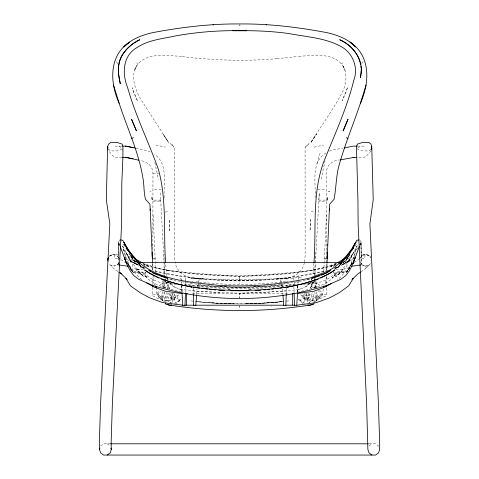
<?xml version="1.0" encoding="UTF-8"?>
<svg xmlns="http://www.w3.org/2000/svg" width="479" height="479" viewBox="0 0 479 479"><rect width="100%" height="100%" fill="white"/><g stroke="black" fill="none" stroke-linecap="round" stroke-linejoin="round"><path stroke-width="0.36" stroke-dasharray="2.4 1.8" d="M208.024 306.392L208.024 306.015M152.789 270.276L152.801 263.558M152.825 249.373L152.831 246.386M152.831 245.643L152.963 173.224C153.058 166.369 146.819 161.142 140.311 160.573M164.022 276.251L164.063 253.852M164.159 197.863C163.375 183.355 168.404 164.393 154.621 154.238M314.978 276.251L315.002 263.558M315.002 262.815L315.02 252.361M315.116 197.869C316.014 183.038 310.56 162.153 326.073 152.837M326.235 270.276L326.247 263.558M326.247 262.815L326.409 172.488C326.319 165.411 332.959 159.944 339.785 159.986M361.148 254.726L361.148 241.955L360.016 240.362M239.787 305.973L239.775 307.332L239.763 305.291M165.614 288.4L165.626 286.951L164.531 287.945M118.894 264.983L118.271 264.27L118.283 263.348M118.325 260.36L118.331 259.905M118.427 253.175L118.558 242.152M118.271 264.27L118.576 242.536M286.256 293.938L286.358 288.041M185.72 284.7L185.858 278.149L185.175 284.616M297.501 292.465L297.675 284.472M327.085 263.534L326.822 270.006M185.481 292.663L185.654 286.867M309.715 283.131C305.955 288.19 299.261 289.352 293.417 290.184C275.587 291.897 257.684 292.777 239.775 293.178L239.775 297.824L239.775 293.178L219.604 292.585L192.612 290.915M170.985 144.143L172.129 144.748L172.093 145.544L170.422 143.035M286.37 287.304L286.46 285.197L293.831 284.7M327.45 199.988L327.558 197.522L327.45 199.988L326.277 201.096L318.774 201.39M297.734 283.125L297.812 281.365M297.561 292.394L297.854 285.688M323.768 271.647L326.444 215.155M305.907 147.215L305.949 146.418L308.566 144.143L309.135 143.035M313.949 263.151L312.823 275.515M239.757 283.269L239.775 282.927L239.793 283.269M297.848 285.616L297.513 292.1M314.739 275.281L319.277 192.851L318.858 199.899M196.689 294.028L197.013 288.921M177.368 298.136L177.553 295.507M323.217 288.969L322.684 294.34L321.409 296.01M326.391 276.563L325.486 283.808L324.726 284.921M304.458 261.977L305.129 255.93L305.075 149.67L305.117 147.7L305.949 146.418M162.165 280.772L164.453 283.568L164.207 285.688L162.776 287.232M281.921 283.7L282.095 285.239C253.936 287.969 225.621 287.969 197.456 285.239L197.635 283.7M298.022 283.454L298.842 277.551L297.986 280.724M314.278 301.764L314.464 300.543L312.278 303.249M311.35 284.502L311.063 286.382L313.362 282.73L311.853 283.287L311.35 284.502L312.643 286.46M151.705 197.276L152.1 199.988L153.28 201.096L160.315 201.096L160.788 201.527M317.194 294.693L316.272 300.59L307.422 300.59L304.291 299.297L303.369 297.824L302.997 296.166L304.291 293.034M198.623 282.49L198.162 285.292L197.366 286.921M198.743 281.79L199.09 279.682L197.875 283.035M314.182 279.574L314.655 276.748M308.823 292.944L307.422 300.59L310.027 293.058M312.769 300.59L314.428 291.962M315.254 287.651L316.272 282.897L316.272 288.053M305.764 300.219L307.147 293.154M321.164 179.218L325.013 161.106M152.777 287.316L152.777 295.794C159.076 299.483 167.716 303.243 174.709 299.297L176.003 296.166L175.631 294.507M327.846 197.276L327.51 198.773L326.319 200.108L319.289 200.108L318.822 200.545M353.622 259.223L356.795 246.302L357.861 245.685M171.967 302.68L172.805 299.435L171.105 297.405L165.692 296.794L164.381 297.579L164.255 298.866L171.799 303.333M314.38 279.113L313.637 281.975L313.943 280.981M316.853 163.441L320.259 152.538M346.527 267.198L347.329 264.27M351.598 264.097L356.795 246.302L348.49 262.33L352.646 254.361L347.497 262.342L349.718 259.426C345.054 265.264 341.677 272.21 335.557 276.826L345.209 268.42L341.886 269.665L343.7 269.731L339.006 269.066L336.03 269.647M304.387 262.654C301.626 276.461 287.448 279.431 275.323 279.095L288.729 278.042C256.139 280.149 223.412 280.149 190.822 278.042L204.234 279.095C192.103 279.431 177.925 276.461 175.17 262.654M310.003 300.59L312.607 292.525M360.328 245.751L361.19 242.572L359.717 244.787M300.71 294.944L304.458 296.705L304.458 298.112L305.363 299.189L306.752 299.435L307.967 298.728L308.446 297.405L307.967 296.088L306.752 295.381L304.458 298.112L300.71 299.267M304.291 299.297L306.853 293.118M303.369 297.824L305.231 293.382M175.086 304.123L177.368 303.123L179.29 301.046L180.158 299.01L177.386 302.141L174.566 303.219M359.927 244.973L360.489 243.703L359.46 244.757M311.482 279.904L311.937 278.916L311.338 280.161M197.049 286.652L197.773 285.107L197.456 285.239M174.188 295.627L174.811 294.292M351.957 263.666L349.011 268.767L346.185 272.479L336.917 272.479C328.594 286.095 312.021 288.172 298.142 292.208M118.564 262.654L117.571 264.647L114.439 265.935L110.936 265.755L114.439 266.306M118.421 263.318L117.756 264.647L114.439 265.935M348.49 262.33L353.598 252.427M311.661 288.562L312.595 286.843M303.488 302.578L305.363 299.189L307.967 296.088L312.272 292.932M349.999 253.864L346.718 259.816L345.838 260.893L343.808 262.019M356.119 242.949L357.196 241.021M349.898 253.726L345.88 260.708L350.622 253.163M307.967 298.728L311.404 301.057L315.296 298.866L315.17 297.579L313.865 296.794L311.404 301.057L308.362 302.956M145.987 272.359L145.269 273.299L146.34 271.886M352.071 263.175L346.868 271.701L349.58 268.456M314.056 288.574L315.535 286.214M354.574 246.871L356.55 243.727L355.61 244.847M166.908 286.46L168.207 284.502L167.704 283.287L166.195 282.73L168.488 286.382L168.207 284.502M311.458 141.544L316.547 134.018L310.554 143.089C321.098 125.791 333.432 109.529 342.713 91.501C346.419 83.22 347.634 73.239 342.521 65.252L345.12 70.341C337.976 51.433 313.613 55.223 297.968 56.498M119.912 239.835L118.409 241.955L118.403 254.726M308.566 144.143L307.458 145.544L307.422 144.748M334.767 274.886L336.833 272.282L339.018 271.491L341.198 271.97L344.862 271.761L337.755 274.635L339.97 273.323L333.019 276.976L332.27 277.802L334.767 274.886L333.019 276.976M354.358 256.57L351.209 260.169L342.742 264.414M336.228 273.335L337.533 271.719M316.775 287.232L315.344 285.688L315.104 283.568L317.385 280.772M334.659 269.557L337.354 266.264M322.325 294.89L316.697 300.782L314.805 301.842M371.015 150.735L367.142 155.346L364.196 157.369L357.376 157.369M346.185 272.479L349.502 268.539M361.651 63.587L363.268 61.713M357.783 247.984L343.569 264.42L349.622 260.396L341.868 264.887M360.663 264.983L361.28 264.27L361.268 263.348M282.095 285.239L281.778 285.107L282.502 286.652M157.052 293.417L159.914 290.322M360.543 257.714L361.98 256.169M342.94 263.175L346.359 259.588L343.281 262.564M320.691 294.693L316.086 299.483L320.511 294.693L326.223 294.693M112.595 254.511L109.278 256.534L109.278 256.169L112.595 254.511L116.283 255.062L119.786 258.75M351.843 264.097C346.083 268.426 343.467 275.79 337.479 279.604M359.37 258.78L363.088 255.062L366.591 254.511L369.908 256.169L370.572 257.492M360.944 271.85L364.561 269.438L369.908 264.097M370.512 263.672L364.561 269.438M342.844 263.109L345.473 260.666L343.443 261.797M157.393 294.399L161.237 290.921M320.511 296.902L316.272 300.59L314.978 294.693L314.978 292.477M334.492 265.983L335.288 265.318M332.977 267.21L334.091 266.312M334.438 268.497L335.605 267.605M346.586 258.355L349.544 256.103L346.365 257.834M357.556 148.34L360.507 146.131M371.015 149.262L368.8 150.921L362.531 150.921L357.376 149.262M100.614 446.021L103.566 443.805L110.116 443.805M368.986 446.021L371.932 443.805M159.746 285.286L161.716 283.879M354.179 262.498L358.849 259.301M178.841 294.944L175.092 296.705L175.092 298.112L174.188 299.189L172.805 299.435L171.584 298.728L168.153 301.057L165.692 296.794M307.572 285.49L303.632 287.939M288.717 300.884L284.49 301.387M164.453 283.568L165.926 282.694M337.988 267.132L335.408 268.629L337.905 267.222M339.3 272.88L341.329 271.731M341.03 265.462L346.024 262.648L341.689 264.671M336.192 263.366L331.737 265.785L336.893 263.51M316.457 280.652L312.464 282.61L308.656 283.442L313.841 282.065L310.117 283.065M329.39 151.178L331.384 150.184L342.76 148.215M314.571 281.317L311.991 282.556L309.925 282.861M109.278 256.169L112.409 254.696L116.283 255.062M159.956 296.962L162.998 295.573M298.399 289.843L300.674 288.825M308.781 302.878L309.811 302.417M335.204 267.773L337.252 267.072M334.845 268.36L337.593 267.426M335.821 263.468L323.816 267.617L312.14 270.258L312.883 270.18C288.621 273.198 264.216 275.078 239.775 275.76C215.34 275.078 190.929 273.198 166.674 270.18L167.416 270.258L155.741 267.617L143.73 263.468M311.853 283.287L313.631 282.694L315.104 283.568M336.324 264.42C305.123 273.844 272.108 274.79 239.775 276.275C207.443 274.79 174.434 273.844 143.227 264.42M335.947 264.869C304.806 274 271.988 275.078 239.775 276.503C207.563 275.078 174.745 274 143.604 264.869M122.181 149.262L117.02 150.921L110.751 150.921L109.092 149.676M341.24 63.414L342.784 62.971M327.75 270.108C271.575 283.718 211.898 284.257 155.507 271.539M324.044 271.539C268.12 284.197 208.988 283.634 153.208 270.491M308.656 283.442L309.494 283.233L307.488 283.49M306.937 279.796L310.23 279.035C264.157 289.837 215.4 289.837 169.321 279.035L172.614 279.796M314.158 147.155L323.678 145.029M165.201 212.149L168.404 211.49M305.476 283.939L309.494 283.233M364.747 266.306L368.435 265.755L364.747 265.935L361.615 264.647L360.95 263.318M263.803 285.801L265.252 285.634M273.964 284.598L275.419 284.424M284.131 283.388L285.58 283.215M286.436 278.994L301.315 277.263M313.865 296.794L308.446 297.405L306.752 299.435L307.752 303.333M276.916 58.678L298.273 56.48M363.088 255.062L366.776 254.696L369.908 256.169M318.601 297.627L319.84 297.507M285.58 281.472C255.918 285.245 225.825 285.472 196.151 281.688M286.304 281.401L287.759 281.263M282.299 301.692L256.169 303.668L245.248 303.83L269.851 302.752L282.287 301.596C253.565 304.74 224.513 304.638 195.803 301.465M289.196 285.622L291.352 285.448M295.639 284.245C258.51 289.005 221.041 289.005 183.912 284.245M286.939 290.915L259.953 292.585L239.775 293.178M283.772 301.554C254.529 304.381 225.028 304.734 195.791 301.566L223.388 303.668L234.303 303.83L209.706 302.752M281.903 284.969L279.257 285.143C252.984 287.669 226.567 287.669 200.3 285.143L197.647 284.969M276.976 58.672C245.104 61.516 213.011 60.342 181.278 56.48M177.26 301.153L179.29 301.046M317.739 189.439L325.043 189.133M261.109 279.73L239.775 280.568L218.442 279.73M249.337 289.801L251.547 289.717M253.613 286.364L259.438 286.191M248.517 289.801L251.427 289.711M302.848 284.526C314.919 284.742 327.498 281.514 335.815 272.563L333.719 272.719L334.288 273.299L333.21 271.886M115.176 146.131L121.81 146.131M357.556 146.131L364.196 146.131M121.995 157.369L115.176 157.369L112.224 155.346L108.541 150.735L108.08 149.448M152.963 173.224L158.489 173.224M129.971 268.456L133.366 272.479L142.634 272.479L142.018 271.719C150.454 285.897 167.051 288.118 181.415 292.208M154.807 276.994L152.777 276.994L152.777 284.37M192.558 293.585L287.376 293.585M152.777 294.693L158.489 294.693L162.914 299.483L158.309 294.693M369.171 443.805L375.62 443.805L378.572 446.021L379.452 448.817M176.709 284.526C164.632 284.742 152.053 281.514 143.736 272.563L145.838 272.719M220.112 286.191L226.669 286.382M228.124 289.711L231.04 289.801M228.004 289.717L230.213 289.801M154.507 189.133L161.812 189.439M149.813 191.51L151.077 191.564M187.798 284.951L193.091 285.197L193.181 287.304M304.991 303.219L302.165 302.141L299.399 299.01L300.267 301.046L302.297 301.153M181.583 56.498C165.944 55.223 141.58 51.433 134.431 70.341L137.03 65.252C129.755 76.622 135.425 90.477 141.706 100.853C150.993 114.81 159.8 129.079 168.997 143.089L163.004 134.018L168.093 141.544M220.083 292.585L193.414 290.885L179.817 289.1L175.23 287.478L171.979 285.49L169.841 283.131M188.924 285.508L190.361 285.622M191.798 281.263L193.247 281.401M190.84 300.884L195.061 301.387M171.398 283.406L165.71 282.065L163.094 280.652M168.249 282.658L169.626 282.861M189.648 282.616L191.798 282.957M172.733 283.706L165.71 282.065L170.895 283.442M311.146 211.49L314.35 212.149M143.52 269.647L140.551 269.066L135.85 269.731L140.066 269.258L137.102 269.635L137.665 269.665L134.342 268.42L143.999 276.826C137.88 272.21 134.497 265.264 129.833 259.426L132.06 262.342L126.911 254.361L131.06 262.33L123.78 247.93L122.762 246.302L121.69 245.685M135.898 148.233L147.987 150.921L149.975 151.915M155.873 145.029L165.399 147.155M136.766 62.971L138.311 63.414M178.841 299.267L175.092 298.112L172.805 295.381L171.584 296.088L171.105 297.405L171.584 298.728M141.958 267.426L144.712 268.36M142.305 267.072L144.353 267.773M137.862 264.671L133.527 262.648L138.527 265.462M364.747 265.935L361.795 264.647L360.471 261.995M303.327 303.626L302.183 303.123L300.267 301.046M142.658 263.51L147.813 265.785L143.365 263.366M136.808 264.414L128.348 260.169L125.193 256.57M178.877 288.825L181.152 289.843M169.746 302.417L170.775 302.878M316.559 295.573L319.601 296.962M146.532 276.976L139.581 273.323L141.802 274.635L134.689 271.761L138.359 271.97L140.533 271.491L142.718 272.282L147.281 277.802L144.784 274.886M163.692 280.694L167.56 282.556M133.186 257.834L130.007 256.103L132.97 258.355M136.108 261.797L134.078 260.666L136.707 263.109M135.749 262.019L133.719 260.893L132.839 259.816L129.558 253.864M164.752 301.842L162.854 300.782L158.142 296.01M141.646 267.222L144.149 268.629L142.209 267.51M138.221 271.731L140.251 272.88M137.683 264.887L129.935 260.396L135.982 264.42L122.241 248.529M175.919 287.939L171.979 285.49M117.822 271.449L114.804 269.438L108.871 263.69M141.82 279.604C135.916 275.712 133.258 268.432 127.528 264.097M121.103 259.702L125.193 262.498M317.834 283.879L319.804 285.286M167.285 292.932L171.584 296.088L174.188 299.189L176.062 302.578M118.864 146.131L121.81 148.34L122.253 149.741M107.248 443.805L110.2 446.021M145.113 268.497L142.203 266.264L144.898 269.557M145.46 266.312L146.574 267.21M144.269 265.318L145.065 265.983M158.489 296.902L162.728 300.59L164.022 294.693L164.022 291.741M315.026 287.945L313.925 286.951L313.943 288.4M317.769 290.424L322.157 294.399M160.734 200.545L160.261 200.108L153.238 200.108L152.041 198.773L151.999 197.522L152.1 199.988M120.049 258.852L117.205 256.169L119.265 258.235M135.761 262.067L133.192 259.588L136.611 263.175M366.591 254.511L370.093 256.534L370.68 257.792M319.637 290.322L322.499 293.417M172.129 144.748L174.434 147.7L174.422 255.93L175.092 261.977M116.289 61.713L117.906 63.587M125.354 246.523L123.001 243.727L124.977 246.871M130.054 268.539L133.366 272.479M159.19 297.291L156.867 294.34L156.226 287.478M166.405 302.165L165.093 300.543L165.273 301.764M154.825 284.921L154.07 283.808L153.16 276.563M119.834 244.787L118.361 242.572L119.223 245.751M128.929 253.163L133.671 260.708L129.653 253.726M162.728 287.316L162.728 282.897L163.465 286.214L164.572 287.981M127.48 263.175L132.689 271.701L127.594 263.666M166.955 286.843L167.889 288.562M125.959 252.427L131.06 262.33M282.185 286.921L281.161 283.891M168.213 280.161L167.614 278.916L168.069 279.904M304.428 293.627L305.363 295.627M119.067 243.703L119.906 245.607M173.769 293.382L175.631 297.824M172.147 293.118L174.709 299.297M281.676 283.035L280.466 279.682L281.041 283.191M168.973 293.058L171.578 300.59L169.919 291.555M166.393 292.525L168.997 300.59M127.953 264.097L122.762 246.302L126.456 261.378M132.228 264.27L133.03 267.198M181.571 280.724L180.709 277.551L181.529 283.454M165.171 279.113L165.92 281.975L165.135 278.161M154.849 162.555L158.387 179.218M171.853 293.154L173.236 300.219M163.465 286.214L163.746 287.651M164.572 291.962L166.231 300.59M161.806 294.693L162.728 300.59L162.728 291.004M166.728 275.515L165.608 263.151M293.693 278.149L294.453 285.334M118.864 257.642L119.229 261.33M301.998 295.507L302.189 298.136M282.544 288.921L282.867 294.028M152.735 270.006L152.472 263.534M160.273 192.851L160.699 199.899M182.044 292.1L181.703 285.616M160.687 199.719L164.896 276.748M173.602 146.418L173.643 147.215M153.106 215.155L155.783 271.647M181.882 284.472L182.05 292.465M181.697 285.688L181.996 292.394M181.739 281.365L181.816 283.125M293.896 286.867L294.076 292.663M193.193 288.041L193.294 293.938M360.974 242.536L361.28 264.27L361.262 263.121M361.142 254.535L361.226 260.36L361.22 259.905M360.992 242.152L361.124 253.175M326.223 276.994L326.223 284.37M326.223 288.053L326.223 295.794L316.272 300.59L316.272 291.741M314.978 278.473L314.978 280.682M314.978 281.418L314.978 288.053M287.759 285.256L287.759 285.735C255.906 289.717 223.651 289.717 191.798 285.735L191.798 285.256M271.533 306.015L271.533 306.392M164.022 280.682L164.022 288.053M239.787 278.161L239.775 281.957L239.775 276.784L239.787 278.161M310.434 219.394L310.051 230.83L310.434 219.394M351.802 261.145L351.215 265.121L346.431 272.174L350.939 264.869L351.802 261.145M347.503 87.699L345.97 92.309L342.138 100.716L347.503 87.699M148.107 266.174L147.789 266.839L148.712 265.743L148.107 266.174M347.874 256.606L346.808 258.57L347.874 256.642M311.631 286.113L309.679 288.669L311.631 286.113M180.092 299.896L179.403 300.255L181.337 299.255L180.092 299.896M329.684 191.504L328.48 191.564L329.684 191.504M118.469 254.403L114.78 254.403L114.78 258.648L118.469 258.648L118.469 254.403M364.896 254.403L361.208 254.403L361.208 258.648L364.896 258.648L364.896 254.403M300.153 300.255L298.213 299.255L300.153 300.255M331.444 266.174L330.845 265.743L331.761 266.839L331.444 266.174M169.877 288.669L167.919 286.113L169.877 288.669M133.12 272.174L128.336 265.121L127.749 261.145L128.612 264.869L133.12 272.174M132.743 258.57L131.677 256.642L132.743 258.57M137.413 100.716L133.587 92.309L132.048 87.699L137.413 100.716M169.5 230.83L169.117 219.394L169.5 230.83"/><path stroke-width="0.72" d="M286.244 294.675L285.849 305.656L283.784 305.668L282.909 294.759M326.672 252.074L327.331 252.403L327.103 262.821M327.331 252.403L327.181 258.744L329.6 204.21L333.977 199.462C336.372 187.774 335.911 175.595 339.431 164.034C345.311 143.425 353.556 123.606 360.394 103.314C369.716 82.993 370.926 55.833 350.017 42.074L355.711 46.972C348.113 39.05 337.611 35.111 327.127 32.692C298.363 27.249 269.09 23.657 239.775 23.95C210.467 23.657 181.194 27.249 152.424 32.692C141.946 35.111 131.438 39.05 123.839 46.972L129.534 42.074C108.631 55.833 109.841 82.993 119.163 103.314C127.163 128.073 138.611 151.891 142.868 177.721C144.299 184.918 143.61 192.378 145.58 199.462L149.951 204.21L152.37 258.744L152.22 252.403L152.879 252.074M329.33 210.299L329.366 208.922M185.457 293.387L184.966 305.716L182.822 305.692L182.026 293.136M297.525 293.136L296.729 305.692L294.591 305.716L294.094 293.387M313.984 262.432C316.427 229.196 311.913 194.648 323.421 162.722C334.168 135.545 346.736 108.901 353.783 80.43C358.741 67.305 352.622 52.421 340.264 46.068C324.511 37.781 306.111 36.853 288.927 33.554C272.647 31.309 256.199 30.542 239.775 30.68C218.238 30.375 196.695 32.105 175.494 35.931C162.333 38.823 148.017 39.967 136.605 47.798C122.594 56.043 122.025 73.862 127.57 87.459C135.449 115.547 148.508 141.772 158.315 169.153C166.89 199.456 163.393 231.357 165.572 262.432M196.641 294.759L195.767 305.668L193.708 305.656L193.306 294.675M118.57 66.916L118.469 73.143L120.115 83.807L120.415 83.316C117.517 73.221 116.918 61.504 123.738 52.78C127.887 47.134 133.503 42.655 139.85 39.709C129.629 44.679 120.265 53.762 118.792 65.491M314.11 302.782L313.577 304.458C264.725 312.583 214.832 312.583 165.979 304.458L165.447 302.782M371.381 147.969L371.752 146.682L371.015 144.101L368.8 142.443L362.531 142.443L357.376 144.101L356.454 146.682L357.927 199.767L358.112 223.915L366.591 402.887L367.878 449.518L368.986 452.841L371.932 455.05M371.381 149.448L371.752 148.155M360.394 103.314L366.058 85.028M371.752 146.682L373.225 199.767L369.908 223.915L378.386 402.887L379.673 443.069L379.673 449.518L378.572 452.841L375.62 455.05L103.566 455.05L100.614 452.841L99.506 449.518L99.949 448.122M99.506 449.518L99.327 443.069L100.614 402.887L109.829 223.915L106.326 199.767L107.619 146.682L108.541 144.101L110.751 142.443L117.02 142.443L122.181 144.101L122.917 146.682L122.917 156.819L121.81 183.361L121.624 223.915L112.409 402.887L111.122 443.069L111.308 449.518L110.2 452.841L107.248 455.05M359.412 246.224L352.981 263.707L349.496 270.617L345.874 275.485L340.838 279.299L326.582 285.574C270.653 302.86 208.904 302.86 152.975 285.574L138.712 279.299L133.683 275.485L130.06 270.617L126.57 263.707L120.139 246.224M323.75 286.448L323.331 287.478L323.96 285.933M108.392 258.415L107.805 259.672L108.026 261.073M108.613 257.492L107.619 259.486L108.613 257.714M352.502 248.086L356.418 240.877L357.035 240.26L358.993 239.943M352.49 248.29L355.681 242.506L347.095 256.223M347.592 255.774L348.449 254.642M349.73 252.948L353.568 247.865L338.312 267.037L338.803 266.977M340.545 262.743L351.843 249.319M338.312 267.037L343.982 259.588L345.724 257.798L346.161 257.864M344.778 258.145L339.773 263.169L345.359 257.57L346.239 257.732M151.981 245.152L152.34 244.847M312.182 304.339L310.033 305.285L307.752 304.913M360.34 272.252L357.927 273.862L352.029 279.574L353.316 278.287L348.712 285.843L339.312 292.663L329.726 297.824L316.451 302.614L297.082 305.195M330.75 270.048L326.361 272.814L311.895 278.125M326.097 273.246L330.001 270.839M331.857 283.251L324.93 287.137L314.056 291.19L297.082 293.585M337.461 262.678L344.455 258.87M320.685 278.024L330.109 273.299L334.929 269.952C307.135 288.202 271.946 289.484 239.775 290.753C207.605 289.484 172.422 288.202 144.622 269.952L149.442 273.299L154.472 275.982M321.098 275.305L325.469 273.503M131.677 138.365L133.378 137.695M318.176 279.161L302.794 283.79M311.536 278.527L319.846 275.82M212.987 24.95L213.526 24.806M287.759 287.143L302.081 283.945M171.805 304.913L169.518 305.285L167.369 304.339M354.053 157.369L340.509 159.86M344.179 147.969L353.131 146.131L357.376 146.131M133.755 257.642L134.192 257.57L139.778 263.169L134.779 258.145M351.394 266.294L360.663 264.983M263.803 289.993L265.977 289.735M267.432 289.561L269.611 289.304M271.785 289.047L273.964 288.783M275.419 288.615L278.323 288.268M279.772 288.095L281.951 287.837M283.4 287.663L286.304 287.316M324.457 258.81L326.043 258.762M248.517 290.699L231.04 290.699M255.067 290.508L260.899 290.34M232.788 30.74L246.769 30.74M122.612 146.131L126.234 146.131L135.186 148.077M122.612 157.369L126.234 157.369L138.862 160.231M353.131 157.369L356.759 157.369M182.104 293.585L165.309 291.19L154.25 287.137L146.694 282.897M185.092 293.585L187.331 293.585M292.603 293.585L294.094 293.585M182.852 305.195L162.728 302.614L149.646 297.824L140.06 292.663L130.474 285.843L125.869 278.287M184.343 305.195L194.049 305.195M195.54 305.195L283.64 305.195M285.885 305.195L294.842 305.195M110.547 443.805L368.435 443.805M153.508 258.762L155.094 258.81M218.658 290.34L224.483 290.508M193.247 287.316L196.151 287.663M197.605 287.837L199.779 288.095M201.234 288.268L204.138 288.615M205.587 288.783L207.766 289.047M209.221 289.214L212.125 289.561M213.574 289.735L215.754 289.993M140.754 266.977L141.245 267.037L125.983 247.865L129.827 252.948M118.894 264.983L128.156 266.294M120.564 239.943L122.516 240.26L123.133 240.877L127.408 248.745M125.312 146.131L133.054 147.604M125.312 157.369L133.054 158.848M177.475 283.945L191.798 287.143M176.757 283.79L161.375 279.161M266.031 24.806L266.569 24.95M159.705 275.82L168.021 278.527M167.662 278.125L153.19 272.814L148.807 270.048M346.173 137.695L347.874 138.365M154.082 273.503L158.453 275.305M155.729 276.605L158.866 278.024M135.096 258.87L142.089 262.678M148.993 270.491L150.663 271.521M152.34 272.557L153.46 273.246M119.032 272.252L121.444 273.862M327.217 244.847L327.57 245.152M133.833 257.798L135.569 259.588M120.121 272.539L127.157 279.574M141.245 267.037L136.413 260.816M128.18 249.876L139.006 262.743M132.461 256.223L123.869 242.506L127.42 248.93M155.591 285.933L156.226 287.478L155.801 286.448M107.619 146.682L108.08 147.969M107.619 148.155L108.08 149.448M110.865 448.122L111.308 449.518M113.499 85.028L119.163 103.314M360.651 64.773C358.819 53.426 349.868 44.403 339.701 39.709C354.089 45.864 364.842 61.737 360.424 77.58L361.316 69.06L360.873 66.204M152.448 262.821L152.22 252.403M150.184 208.922L150.22 210.299M326.223 285.107L326.223 286.58M292.675 293.399L292.675 305.195M287.759 286.939L287.759 287.436M239.775 25.01L239.775 25.543M191.798 286.939L191.798 287.436M186.511 293.399L186.511 305.195M152.777 285.107L152.777 286.58M355.184 257.415L352.981 263.707L355.184 257.415M347.97 119.331L343.15 130.833L347.97 119.331M339.282 263.097C331.875 271.18 320.523 273.341 310.937 277.778C280.796 284.843 249.553 287.065 218.658 285.364C191.534 282.275 160.812 280.706 138.922 262.498L340.629 262.498L339.282 263.097M136.401 130.833L131.581 119.331L136.401 130.833M126.57 263.707L124.366 257.415L126.57 263.707"/></g></svg>
